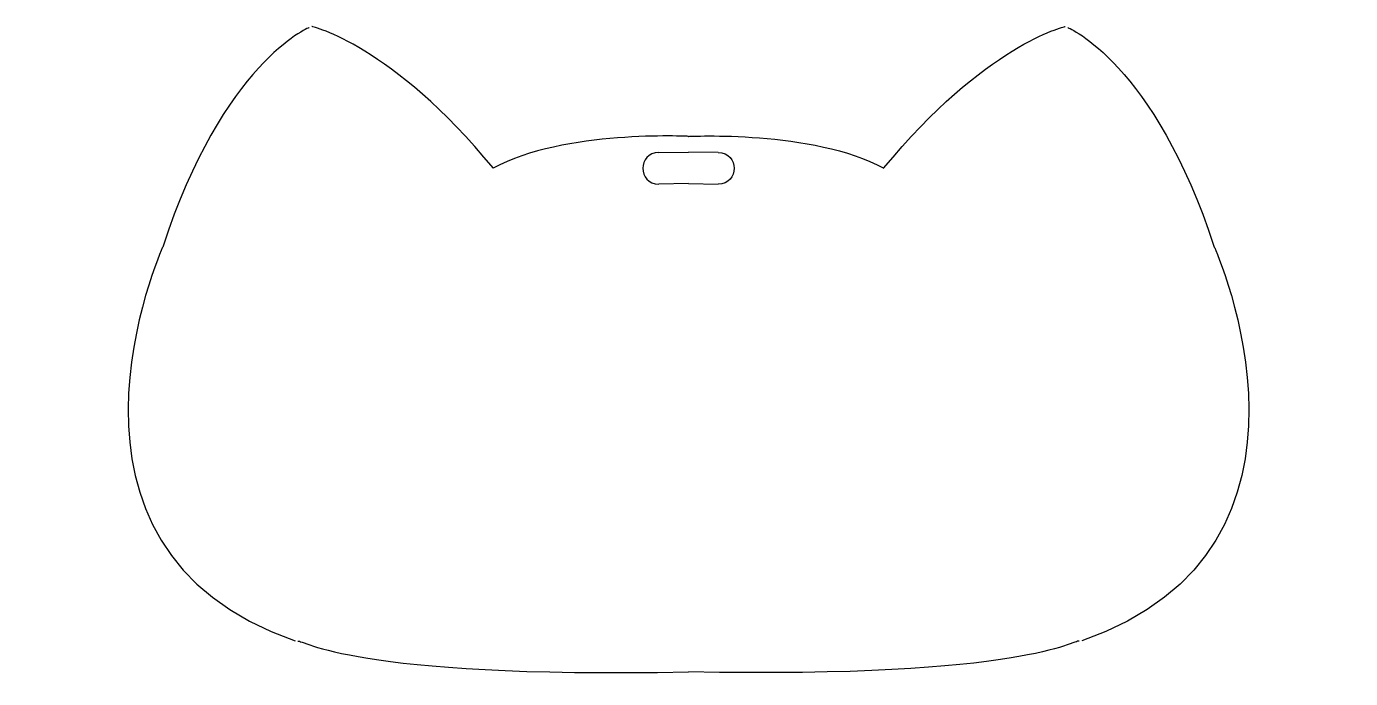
# Model space of a CAD drawing. Header units: millimetres. Extents: x -12 to 156, y 0 to 83.
import ezdxf

# ---------------------------------------------------------------- set-up
doc = ezdxf.new("R2010")
doc.units = ezdxf.units.MM
doc.layers.get('0').update_dxf_attribs({"linetype": 'CONTINUOUS'})

msp = doc.modelspace()

# ---------------------------------------------------------------- linework, layer by layer
at = {"color": 2}
for points in [[(67.884207, 66.53824), (71.663316, 66.60365)], [(75.455399, 66.53824), (71.67629, 66.60365)], [(71.651872, 62.595913), (67.884207, 62.53824)], [(71.687734, 62.595913), (75.455399, 62.53824)]]:
    msp.add_lwpolyline(points, dxfattribs=at)
for points in [[(23.469911, 82.406285), (23.469911, 82.406285), (12.517767, 77.941488), (4.884208, 54.53824)], [(46.884207, 64.53824), (34.06409, 80.207273), (23.840212, 82.549239), (23.840212, 82.549239)], [(96.455399, 64.53824), (109.275517, 80.207273), (119.499397, 82.549239), (119.499397, 82.549239)], [(119.869697, 82.406285), (119.869697, 82.406285), (130.821836, 77.941488), (138.455396, 54.53824)], [(71.669803, 68.596788), (71.669803, 68.596788), (55.856681, 69.431746), (46.861877, 64.55607)], [(71.669803, 68.596788), (71.669803, 68.596788), (87.482925, 69.431746), (96.477729, 64.55607)], [(67.884207, 66.53824), (65.217541, 66.53824), (65.217541, 62.53824), (67.884207, 62.53824)], [(75.455399, 66.53824), (78.122065, 66.53824), (78.122065, 62.53824), (75.455399, 62.53824)], [(4.884208, 54.53824), (4.884208, 54.53824), (-12.418173, 16.273027), (21.722395, 4.556765)], [(138.455396, 54.53824), (138.455396, 54.53824), (155.757776, 16.273027), (121.617207, 4.556765)], [(22.042047, 4.491731), (22.730391, 4.747649), (28.581228, -0.243262), (71.664505, 0.59509)], [(121.297557, 4.491731), (120.609217, 4.747649), (114.758377, -0.243262), (71.675101, 0.59509)]]:
    msp.add_open_spline(points, degree=3, dxfattribs=at)

doc.saveas('drawing.dxf')
